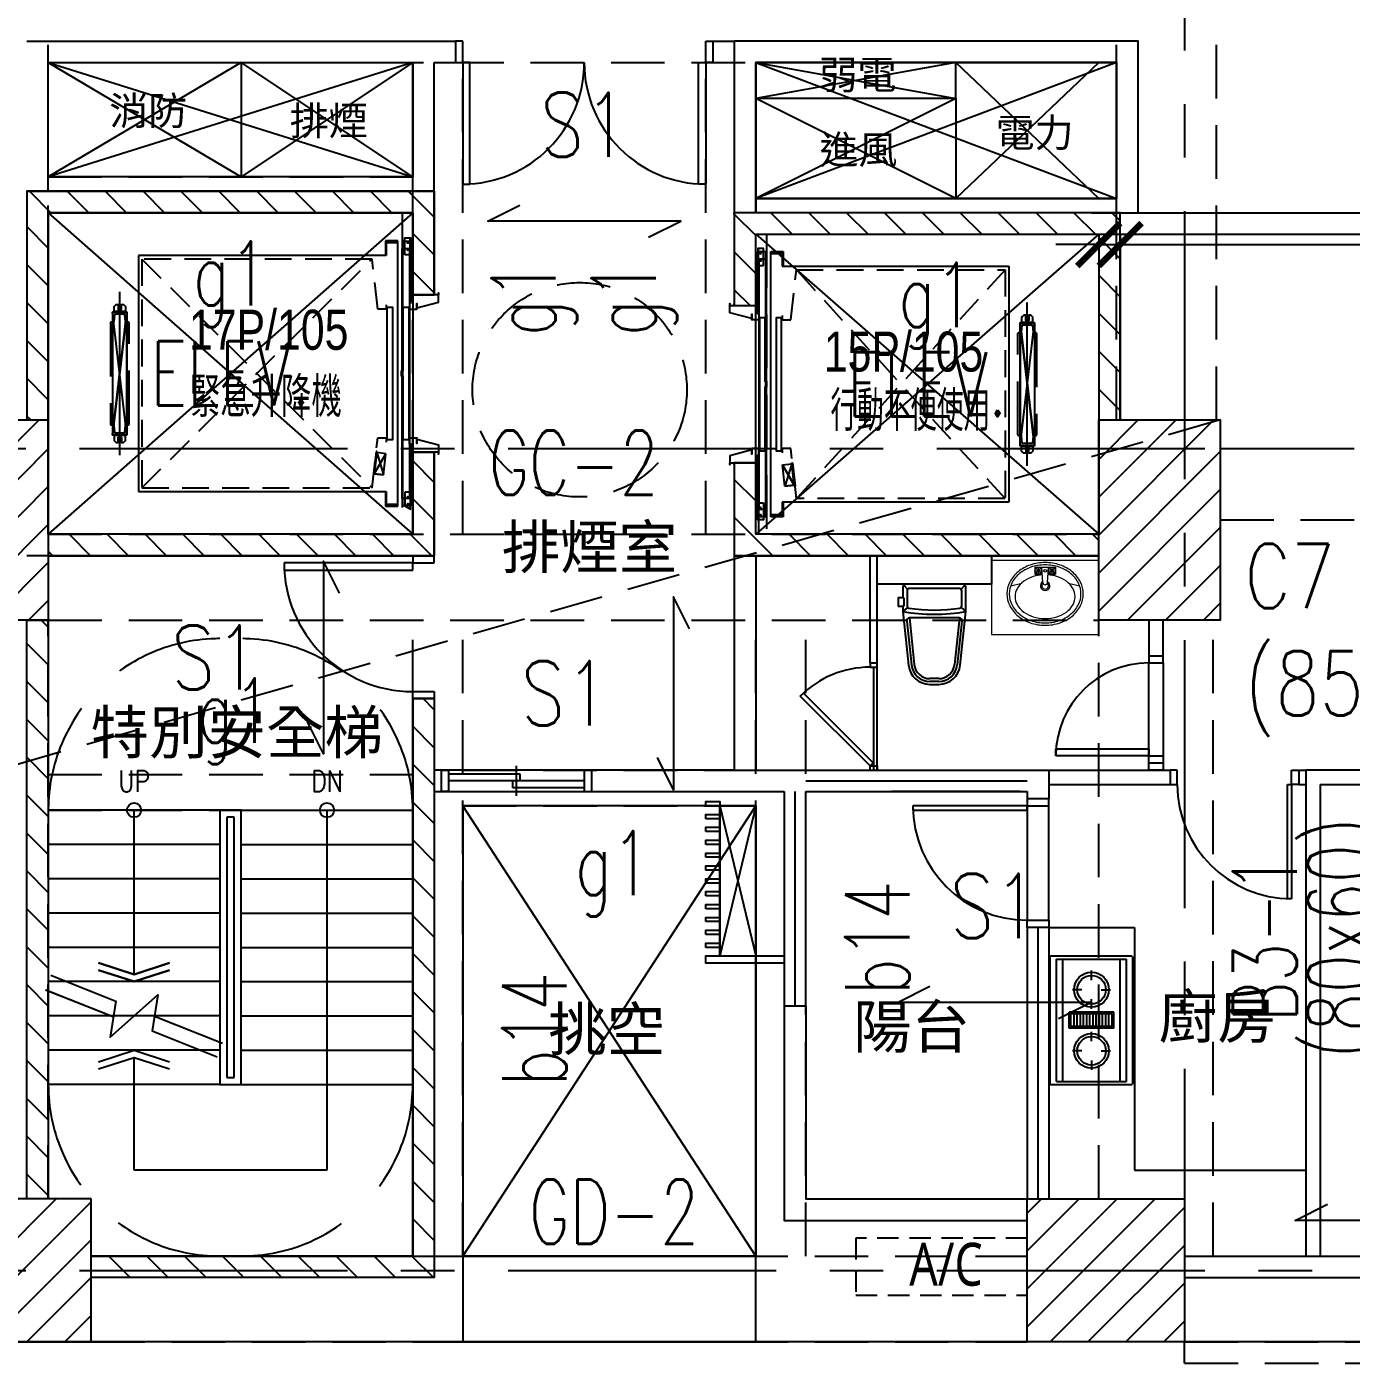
# Model space of a CAD drawing. Header units: millimetres. Extents: x -3377 to 119122, y -22007 to 15479.
# Drawn here: x 53156 to 54083, y 4804 to 5744 of the extents above; entities that cross this region are included whole.
import ezdxf
from ezdxf.enums import TextEntityAlignment as Align

# ---------------------------------------------------------------- set-up
doc = ezdxf.new("R2010")
doc.units = ezdxf.units.MM
doc.header["$LTSCALE"] = 150
doc.header["$MEASUREMENT"] = 0
for name, pattern in [('11', [0.15, 0.1, -0.05]), ('CENTER', [2, 1.25, -0.25, 0.25, -0.25]), ('CONTINOUS', [0]), ('DIVIDE2', [15.875, 6.35, -3.175, 0, -3.175, 0, -3.175]), ('DOT', [0.25, 0, -0.25]), ('HIDDEN', [0.375, 0.25, -0.125]), ('HIDDEN2', [0.1875, 0.125, -0.0625]), ('HIDDENX2', [0.75, 0.5, -0.25]), ('PHANTOM2', [31.75, 15.875, -3.175, 3.175, -3.175, 3.175, -3.175])]:
    doc.linetypes.add(name, pattern=pattern)
doc.layers.get('0').update_dxf_attribs({"plot": 0})
for name, color, linetype, plot in [('AREA', 3, 'Continuous', False), ('S-ARCH', 252, 'Continuous', False), ('機電', 11, 'Continuous', False)]:
    doc.layers.add(name, color=color, linetype=linetype, plot=plot)
for name, color, linetype in [('ASSLN', 8, 'Continuous'), ('BEAM', 251, 'DOT'), ('CENTER', 1, 'CENTER'), ('COL', 1, 'Continuous'), ('DIM1', 7, 'Continuous'), ('E-TXT', 7, 'Continuous'), ('FIN', 5, 'Continuous'), ('HIDDEN', 2, 'HIDDEN'), ('OPEN', 4, 'Continuous'), ('OTHER', 4, 'Continuous'), ('S-COL', 7, 'Continuous'), ('S-COLB', 4, 'HIDDEN'), ('S-CONCWALL', 30, 'Continuous'), ('S-DIM', 2, 'Continuous'), ('S-GRID', 1, 'CENTER'), ('S-HATCH-COL', 13, 'Continuous'), ('S-HATCH-CONCWALL', 161, 'Continuous'), ('S-OPEN', 13, 'Continuous'), ('S-RCBMB', 3, 'HIDDEN'), ('S-RCBMG', 2, 'HIDDEN'), ('S-SLAB', 5, 'Continuous'), ('S-SLABT', 2, 'Continuous'), ('S-STAIR', 1, 'Continuous'), ('S-TEXT', 2, 'Continuous'), ('S-TEXTB', 3, 'Continuous'), ('S-TEXTC', 3, 'Continuous'), ('S-TEXTG', 2, 'Continuous'), ('STAIR', 4, 'Continuous'), ('STAIR3', 7, 'Continuous'), ('TEXT', 2, 'Continuous'), ('TOIL', 6, 'Continuous'), ('TOILET', 141, 'Continuous'), ('WALL', 2, 'Continuous'), ('WALL2', 3, 'Continuous'), ('WALL3', 4, 'Continuous')]:
    doc.layers.add(name, color=color, linetype=linetype)
doc.styles.add('3E', font='simplex.shx', dxfattribs={"width": 0.8, "height": 45, "bigfont": 'dayus.shx'})
doc.styles.add('CHINA', font='romans.shx', dxfattribs={"width": 0.8, "bigfont": 'china.shx'})
doc.styles.add('CHINESET', font='c2.shx', dxfattribs={"bigfont": 'china.shx'})
doc.styles.add('CS4', font='romans.shx', dxfattribs={"width": 0.7, "height": 45, "bigfont": 'lsp.shx'})
doc.styles.add('HH', font='')
doc.styles.get('HH').set_extended_font_data('Microsoft JhengHei')
doc.dimstyles.new('DIM150', dxfattribs={"dimscale": 15, "dimtxt": 3, "dimasz": 2, "dimexe": 2, "dimexo": 2, "dimgap": 1, "dimtad": 1, "dimdec": 1, "dimdsep": 46, "dimtxsty": 'CS4', "dimblk1": 'ARCHTICK', "dimblk2": 'ARCHTICK', "dimsah": 1, "dimcen": 2, "dimdle": 2, "dimadec": 0, "dimazin": 0, "dimtfac": 1, "dimtdec": 1, "dimtmove": 0, "dimatfit": 3, "dimldrblk": 'TAA', "dimfxl": 0, "dimtolj": 1, "dimarcsym": 0})

# ---------------------------------------------------------------- blocks, each defined once
blk = doc.blocks.new('LINE(2)')
at = {"layer": 'S-GRID'}
for points in [[(-6585.87, -344.9), (-6585.87, -3083.41)], [(-8859.11, -2310.91), (-5430.87, -2310.91)], [(-8859.11, -2885.91), (-5430.87, -2885.91)]]:
    blk.add_lwpolyline(points, dxfattribs=at)
blk = doc.blocks.new('COL(2F-16F)')
for points in [[(-7465.87, -2290.91), (-7380.87, -2290.91), (-7380.87, -2430.91), (-7465.87, -2430.91)], [(-6645.87, -2290.91), (-6560.87, -2290.91), (-6560.87, -2430.91), (-6645.87, -2430.91)], [(-7350.87, -2835.91), (-7460.87, -2835.91), (-7460.87, -2935.91), (-7350.87, -2935.91)], [(-6695.87, -2835.91), (-6585.87, -2835.91), (-6585.87, -2935.91), (-6695.87, -2935.91)]]:
    blk.add_lwpolyline(points, close=True)
blk = doc.blocks.new('WALL(2F-14F)')
for points in [[(-7380.87, -2290.91), (-7380.87, -2145.91), (-7125.87, -2145.91), (-7125.87, -2203.41), (-7110.87, -2203.41), (-7110.87, -2130.91), (-7395.87, -2130.91), (-7395.87, -2290.91), (-7380.87, -2290.91)], [(-6630.87, -2290.91), (-6630.87, -2145.91), (-6900.87, -2145.91), (-6900.87, -2210.91), (-6885.87, -2210.91), (-6885.87, -2160.91), (-6645.87, -2160.91), (-6645.87, -2290.91), (-6630.87, -2290.91)], [(-7380.87, -2385.91), (-7110.87, -2385.91), (-7110.87, -2313.41), (-7125.87, -2313.41), (-7125.87, -2370.91), (-7380.87, -2370.91), (-7380.87, -2385.91)], [(-7350.87, -2875.91), (-7125.87, -2875.91), (-7125.87, -2485.91), (-7110.87, -2485.91), (-7110.87, -2890.91), (-7350.87, -2890.91), (-7350.87, -2875.91)]]:
    blk.add_lwpolyline(points)
at = {"elevation": 1.07}
blk.add_lwpolyline([(-6645.87, -2370.91), (-6885.87, -2370.91), (-6885.87, -2320.91), (-6900.87, -2320.91), (-6900.87, -2385.91), (-6645.87, -2385.91), (-6645.87, -2370.91)], dxfattribs=at)
blk.add_lwpolyline([(-7395.87, -2430.91), (-7380.87, -2430.91), (-7380.87, -2835.91), (-7395.87, -2835.91)], close=True)
blk = doc.blocks.new('STAIR(2F-16F)')
at = {"linetype": 'CONTINOUS'}
for p, q in [((-7260.87, -2563.91), (-7380.87, -2563.91)), ((-7260.87, -2563.91), (-7260.87, -2674.93)), ((-7245.87, -2563.91), (-7260.87, -2563.91)), ((-7245.87, -2563.91), (-7125.87, -2563.91)), ((-7245.87, -2755.91), (-7245.87, -2563.91)), ((-7255.87, -2568.91), (-7255.87, -2676.2)), ((-7250.87, -2568.91), (-7255.87, -2568.91)), ((-7250.87, -2750.91), (-7250.87, -2568.91)), ((-7260.87, -2587.91), (-7380.87, -2587.91)), ((-7245.87, -2587.91), (-7125.87, -2587.91)), ((-7260.87, -2611.91), (-7380.87, -2611.91)), ((-7245.87, -2611.91), (-7125.87, -2611.91)), ((-7260.87, -2635.91), (-7380.87, -2635.91)), ((-7245.87, -2635.91), (-7125.87, -2635.91)), ((-7260.87, -2659.91), (-7380.87, -2659.91)), ((-7245.87, -2659.91), (-7125.87, -2659.91)), ((-7260.87, -2674.93), (-7260.87, -2755.91)), ((-7255.87, -2676.2), (-7255.87, -2750.91)), ((-7260.87, -2683.91), (-7380.87, -2683.91)), ((-7260.87, -2683.91), (-7380.87, -2683.91)), ((-7245.87, -2683.91), (-7125.87, -2683.91)), ((-7245.87, -2683.91), (-7125.87, -2683.91)), ((-7260.87, -2707.91), (-7380.87, -2707.91)), ((-7245.87, -2707.91), (-7125.87, -2707.91)), ((-7260.87, -2731.91), (-7380.87, -2731.91)), ((-7260.87, -2731.91), (-7380.87, -2731.91)), ((-7245.87, -2731.91), (-7125.87, -2731.91)), ((-7245.87, -2731.91), (-7125.87, -2731.91)), ((-7255.87, -2750.91), (-7250.87, -2750.91)), ((-7260.87, -2755.91), (-7380.87, -2755.91)), ((-7260.87, -2755.91), (-7245.87, -2755.91)), ((-7245.87, -2755.91), (-7125.87, -2755.91))]:
    blk.add_line(p, q, dxfattribs=at)
for p, q in [((-7185.87, -2563.91), (-7185.87, -2815.91)), ((-7382.72, -2689.55), (-7335.14, -2708.58)), ((-7259.01, -2727.27), (-7306.59, -2708.23)), ((-7320.87, -2815.91), (-7320.87, -2736.91)), ((-7185.87, -2815.91), (-7320.87, -2815.91))]:
    blk.add_line(p, q)
for points in [[(-7380.87, -2563.91), (-7380.87, -2755.91)], [(-7320.87, -2678.91), (-7320.87, -2563.91)], [(-7125.87, -2755.91), (-7125.87, -2563.91)], [(-7345.66, -2670.85), (-7320.87, -2678.91), (-7296.08, -2670.85)], [(-7379.01, -2679.27), (-7333.52, -2697.46), (-7337.58, -2722.76), (-7304.15, -2693.05), (-7308.22, -2718.35), (-7262.72, -2736.55)], [(-7345.66, -2675.85), (-7320.87, -2683.91), (-7296.08, -2675.85)], [(-7345.66, -2739.96), (-7320.87, -2731.91), (-7296.07, -2739.96)], [(-7345.66, -2744.96), (-7320.87, -2736.91), (-7296.07, -2744.96)]]:
    blk.add_lwpolyline(points)
for centre in [(-7320.87, -2563.91), (-7185.87, -2563.91)]:
    blk.add_circle(centre, 5)
at = {"linetype": 'HIDDENX2'}
for centre, start, end in [((-7260.87, -2563.91), 90.00074, 179.99986), ((-7245.87, -2563.91), 0.00014, 89.99926), ((-7260.87, -2755.91), 180.00084, 270.00334), ((-7245.85, -2755.91), 269.99666, 359.99916)]:
    blk.add_arc(centre, 120, start, end, dxfattribs=at)
at = {"style": 'CHINA', "width": 0.8}
for s, p in [('UP', (-7331.87, -2551.16)), ('DN', (-7196.87, -2551.16))]:
    blk.add_text(s, height=15, dxfattribs=at).set_placement(p)
blk = doc.blocks.new('_ARCHTICK')
at = {"color": 0, "linetype": 'ByBlock', "const_width": 0.15}
blk.add_lwpolyline([(-0.5, -0.5), (0.5, 0.5)], dxfattribs=at)
blk = doc.blocks.new('*D210')
at = {"layer": 'DEFPOINTS', "color": 0, "transparency": 16777216}
for p in [(53906.13, 5591.93), (53921.13, 5591.93), (53921.13, 5591.93)]:
    blk.add_point(p, dxfattribs=at)
at = {"layer": 'S-DIM', "color": 0, "lineweight": -2, "transparency": 16777216}
for p, q in [((53906.13, 5621.93), (53906.13, 5621.93)), ((53906.13, 5591.93), (53876.13, 5591.93)), ((53906.13, 5591.93), (53921.13, 5591.93)), ((53921.13, 5591.93), (54425.58, 5591.93))]:
    blk.add_line(p, q, dxfattribs=at)
at = {"layer": 'S-DIM', "color": 0, "lineweight": -2, "transparency": 16777216, "xscale": 30, "yscale": 30, "zscale": 30}
blk.add_blockref('_ARCHTICK', (53906.13, 5591.93), dxfattribs=at)
at = {"layer": 'S-DIM', "color": 0, "lineweight": -2, "transparency": 16777216, "xscale": 30, "yscale": 30, "zscale": 30, "rotation": 180}
blk.add_blockref('_ARCHTICK', (53921.13, 5591.93), dxfattribs=at)
at = {"layer": 'S-DIM', "color": 0, "transparency": 16777216, "char_height": 45, "attachment_point": 5, "style": 'CS4'}
for s, insert in [('\\A1;RC牆(TYP.)', (54295.64, 5641.22)), ('\\A1;W(15)', (54295.64, 5542.65))]:
    blk.add_mtext(s, dxfattribs=dict(at, insert=insert))
blk = doc.blocks.new('TAA')
at = {"linetype": 'Continuous'}
blk.add_line((0, 0), (-1.663, 0), dxfattribs=at)
blk.add_solid([(-1.5, -0.25), (-1.5, 0.25), (0, 0)], dxfattribs=at)
blk = doc.blocks.new('DwFm')
at = {"layer": 'DEFPOINTS', "color": 252, "linetype": 'HIDDEN'}
blk.add_lwpolyline([(-6560.87, -2290.91), (-12110.4, -3880.07)], dxfattribs=at)
blk = doc.blocks.new('A$C536C7597')
at = {"color": 252}
for p, q in [((-685, 250), (-820, 170)), ((-820, 250), (-685, 170)), ((-685, 250), (-820, 170)), ((-820, 250), (-685, 170)), ((-565, 250), (-685, 170)), ((-565, 170), (-685, 250)), ((-565, 250), (-685, 170)), ((-565, 170), (-685, 250)), ((-685, 250), (-685, 170)), ((-185, 225), (-185, 250)), ((-185, 225), (-325, 155)), ((-185, 155), (-325, 225)), ((-565, 170), (-820, 170)), ((-565, 170), (-820, 170)), ((-72.5, 155), (-325, 155)), ((-85, 155), (-325, 155)), ((-85, 155), (-325, 155)), ((-242.5, -173), (-242.5, -245)), ((-240, -245), (-240, -173)), ((-325, -270), (-530, -270)), ((-530, -585), (-325, -270)), ((-325, -585), (-530, -270)), ((-530, -270), (-530, -585)), ((-325, -270), (-325, -585)), ((-760, -388), (-760, -273)), ((-325, -585), (-530, -585)), ((-110, -645), (-790, -645)), ((415, -645), (-25, -645))]:
    blk.add_line(p, q, dxfattribs=at)
at = {"color": 252, "ltscale": 10}
for p, q in [((-566.85, 115.5), (-566.85, 127.5)), ((-323.15, 108), (-323.15, 120)), ((-566.85, -50.5), (-566.85, -62.5)), ((-323.15, -58), (-323.15, -80))]:
    blk.add_line(p, q, dxfattribs=at)
at = {"color": 252, "linetype": 'HIDDEN2'}
for p, q in [((-754.5, 112.5), (-593.5, -47.5)), ((-754.5, -47.5), (-593.5, 112.5)), ((-150.5, 105), (-296.5, -55)), ((-150.5, -55), (-296.5, 105))]:
    blk.add_line(p, q, dxfattribs=at)
at = {"color": 252, "linetype": 'HIDDEN'}
blk.add_line((-25, -660), (-25, -645), dxfattribs=at)
at = {"color": 252}
for points in [[(-185, 250), (-325, 225)], [(-325, 250), (-185, 225), (-325, 225)], [(-85, 250), (-185, 155)], [(-85, 155), (-185, 250)], [(-185, 225), (-185, 155)], [(-325, 155), (-72.5, 155)], [(-325, 155), (-85, 155)], [(-325, -270), (-350, -270), (-350, -375), (-325, -375), (-325, -270), (-350, -375), (-350, -270), (-325, -375)], [(-735.21, -379.94), (-760, -388), (-784.79, -379.94)], [(-735.21, -384.94), (-760, -393), (-784.79, -384.94)], [(-784.79, -449.05), (-760, -441), (-735.21, -449.05)], [(-784.79, -454.05), (-760, -446), (-735.21, -454.05)]]:
    blk.add_lwpolyline(points, dxfattribs=at)
at = {"color": 252, "linetype": 'PHANTOM2'}
for points in [[(-575.5, 32.5), (-575.5, 124), (-583.5, 124), (-583.5, 115), (-757, 115), (-757, -50), (-583.5, -50), (-583.5, -59), (-575.5, -59), (-575.5, 32.5)], [(-314.5, 25), (-314.5, 116.5), (-306.5, 116.5), (-306.5, 107.5), (-148, 107.5), (-148, -57.5), (-306.5, -57.5), (-306.5, -66.5), (-314.5, -66.5), (-314.5, 25)]]:
    blk.add_lwpolyline(points, dxfattribs=at)
at = {"color": 252, "linetype": 'DIVIDE2'}
for points in [[(-584.1, -50), (-584.1, -60.4), (-575.5, -60.4), (-575.5, 125.4), (-584.1, 125.4), (-584.1, 115)], [(-566.03, -17.69), (-566.03, -60), (-572.03, -60), (-572.03, 125), (-566.03, 125), (-566.03, 82.7)], [(-323.97, -25.19), (-323.97, -67.5), (-317.97, -67.5), (-317.97, 117.5), (-323.97, 117.5), (-323.97, 75.2)], [(-305.9, -57.5), (-305.9, -67.9), (-314.5, -67.9), (-314.5, 117.9), (-305.9, 117.9), (-305.9, 107.5)]]:
    blk.add_lwpolyline(points, dxfattribs=at)
at = {"color": 252, "ltscale": 10}
for points in [[(-570.53, 115.5), (-570.53, 127.5), (-566.53, 127.5), (-566.53, 115.5)], [(-319.47, 108), (-319.47, 120), (-323.47, 120), (-323.47, 108)], [(-583, -14), (-583, 79), (-579.2, 79), (-579.2, -14)], [(-307, -21.5), (-307, 71.5), (-310.8, 71.5), (-310.8, -21.5)], [(-570.53, -50.5), (-570.53, -60), (-566.53, -62.5), (-566.53, -50.5)], [(-319.47, -58), (-319.47, -70), (-323.47, -70), (-323.47, -58)]]:
    blk.add_lwpolyline(points, close=True, dxfattribs=at)
at = {"color": 252, "linetype": 'PHANTOM2'}
for points in [[(-572.5, -55), (-572.5, 120), (-567.2, 120), (-567.2, -55)], [(-317.5, -62.5), (-317.5, 112.5), (-322.8, 112.5), (-322.8, -62.5)]]:
    blk.add_lwpolyline(points, close=True, dxfattribs=at)
at = {"color": 252, "linetype": 'HIDDEN2'}
for points in [[(-583.5, 80.5), (-583.5, 77.5), (-589.5, 77.5), (-593.5, 112.5), (-754.5, 112.5), (-754.5, -47.5), (-593.5, -47.5), (-589.5, -12.5), (-583.5, -12.5), (-583.5, -15.5)], [(-306.5, 73), (-306.5, 70), (-300.5, 70), (-296.5, 105), (-150.5, 105), (-150.5, -55), (-296.5, -55), (-300.5, -20), (-306.5, -20), (-306.5, -23)], [(-590.21, -22.87), (-590.12, -22.13), (-590.62, -22.07), (-592.48, -38.47), (-591.99, -38.52), (-591.9, -37.78)], [(-585.44, -38.51), (-591.9, -37.78), (-583.75, -23.61), (-591.9, -37.78), (-585.44, -38.51), (-583.75, -23.61), (-590.21, -22.87), (-591.9, -37.78), (-590.21, -22.87), (-585.44, -38.51)], [(-304.54, -46.39), (-298.08, -45.66), (-306.21, -31.48), (-298.08, -45.66), (-304.54, -46.39), (-306.21, -31.48), (-299.75, -30.76), (-298.08, -45.66), (-299.75, -30.76), (-304.54, -46.39)], [(-299.75, -30.76), (-299.83, -30.01), (-299.34, -29.96), (-297.5, -46.35), (-298, -46.41), (-298.08, -45.66)]]:
    blk.add_lwpolyline(points, dxfattribs=at)
at = {"color": 252, "ltscale": 10}
for points in [[(-565, 89), (-565, 87.5), (-566.2, 81.9), (-567.2, 81.9), (-567.2, 77.5), (-562.2, 77.5), (-562.2, 81.4), (-562.2, 78.5), (-547, 82.5), (-547, 89), (-547, 87.5), (-550, 87.5), (-550, 89), (-550, 87.5), (-565, 87.5)], [(-775, 75.5), (-765, 75.5), (-775, -10.5), (-765, 75.5), (-775, 75.5), (-775, -10.5), (-765, -10.5), (-765, 75.5), (-765, -10.5), (-775, 75.5)], [(-572.8, 32.5), (-572.8, 34.3), (-571.7, 34.3), (-571.7, 79), (-567.7, 79), (-567.7, -14), (-571.7, -14), (-571.7, 30.7), (-572.8, 30.7), (-572.8, 32.5)], [(-325, 81.5), (-325, 80), (-323.8, 74.4), (-322.8, 74.4), (-322.8, 70), (-327.8, 70), (-327.8, 73.9), (-327.8, 71), (-343, 75), (-343, 81.5), (-343, 80), (-340, 80), (-340, 81.5), (-340, 80), (-325, 80)], [(-317.2, 25), (-317.2, 26.8), (-318.3, 26.8), (-318.3, 71.5), (-322.3, 71.5), (-322.3, -21.5), (-318.3, -21.5), (-318.3, 23.2), (-317.2, 23.2), (-317.2, 25)], [(-130, 68), (-140, 68), (-130, -18), (-140, 68), (-130, 68), (-130, -18), (-140, -18), (-140, 68), (-140, -18), (-130, 68)], [(-565, -24), (-565, -22.5), (-566.2, -16.9), (-567.2, -16.9), (-567.2, -12.5), (-562.2, -12.5), (-562.2, -16.4), (-562.2, -13.5), (-547, -17.5), (-547, -24), (-547, -22.5), (-550, -22.5), (-550, -24), (-550, -22.5), (-565, -22.5)], [(-325, -31.5), (-325, -30), (-323.8, -24.4), (-322.8, -24.4), (-322.8, -20), (-327.8, -20), (-327.8, -23.9), (-327.8, -21), (-343, -25), (-343, -31.5), (-343, -30), (-340, -30), (-340, -31.5), (-340, -30), (-325, -30)]]:
    blk.add_lwpolyline(points, dxfattribs=at)
for points in [[(-766, 75.95), (-774, 75.95), (-774, 79.3), (-772.5, 80.8), (-771.1, 80.8), (-771.1, 77.2, 0.414214), (-770.9, 77), (-769.1, 77, 0.414214), (-768.9, 77.2), (-768.9, 80.8), (-767.5, 80.8), (-766, 79.3), (-766, 75.5), (-774, 75.5), (-774, 75.95)], [(-139, 68.45), (-131, 68.45), (-131, 71.8), (-132.5, 73.3), (-133.9, 73.3), (-133.9, 69.7, -0.414214), (-134.1, 69.5), (-135.9, 69.5, -0.414214), (-136.1, 69.7), (-136.1, 73.3), (-137.5, 73.3), (-139, 71.8), (-139, 68), (-131, 68), (-131, 68.45)], [(-766, -10.95), (-774, -10.95), (-774, -14.3), (-772.5, -15.8), (-771.1, -15.8), (-771.1, -12.2, -0.414214), (-770.9, -12), (-769.1, -12, -0.414214), (-768.9, -12.2), (-768.9, -15.8), (-767.5, -15.8), (-766, -14.3), (-766, -10.5), (-774, -10.5), (-774, -10.95)], [(-139, -18.45), (-131, -18.45), (-131, -21.8), (-132.5, -23.3), (-133.9, -23.3), (-133.9, -19.7, 0.414214), (-134.1, -19.5), (-135.9, -19.5, 0.414214), (-136.1, -19.7), (-136.1, -23.3), (-137.5, -23.3), (-139, -21.8), (-139, -18), (-131, -18), (-131, -18.45)]]:
    blk.add_lwpolyline(points, format="xyb", dxfattribs=at)
at = {"color": 252, "linetype": 'HIDDEN'}
blk.add_lwpolyline([(-25, -660), (-25, -660), (415, -660), (415, -645)], dxfattribs=at)
at = {"color": 252, "ltscale": 10}
for centre in [(-568.33, 124), (-568.33, 124), (-568.33, 119), (-568.33, 119), (-321.67, 116.5), (-321.67, 116.5), (-321.67, 111.5), (-321.67, 111.5), (-568.33, -54), (-568.33, -54), (-568.33, -59), (-568.33, -59), (-321.67, -61.5), (-321.67, -61.5), (-321.67, -66.5), (-321.67, -66.5)]:
    blk.add_circle(centre, 0.425, dxfattribs=at)
at = {"color": 252}
for centre in [(-760, -273), (-625, -273)]:
    blk.add_circle(centre, 5, dxfattribs=at)
at = {"color": 252, "linetype": 'HIDDENX2'}
for centre, start, end in [((-700, -273), 90.00074, 179.99986), ((-685, -273), 0.00014, 89.99926), ((-700, -465), 180.00084, 270.00334), ((-684.98, -465), 269.99666, 359.99916)]:
    blk.add_arc(centre, 120, start, end, dxfattribs=at)
at = {"layer": 'AREA', "color": 252}
blk.add_lwpolyline([(-325, -585), (-530, -585), (-530, -645), (-325, -645)], close=True, dxfattribs=at)
at = {"layer": 'ASSLN', "color": 252}
for points in [[(-360, -270), (-360, -267), (-350, -267), (-350, -270)], [(-360, -279), (-360, -276), (-350, -276), (-350, -279)], [(-360, -288), (-360, -285), (-350, -285), (-350, -288)], [(-360, -297), (-360, -294), (-350, -294), (-350, -297)], [(-360, -306), (-360, -303), (-350, -303), (-350, -306)], [(-360, -315), (-360, -312), (-350, -312), (-350, -315)], [(-360, -324), (-360, -321), (-350, -321), (-350, -324)], [(-360, -333), (-360, -330), (-350, -330), (-350, -333)], [(-360, -342), (-360, -339), (-350, -339), (-350, -342)], [(-360, -351), (-360, -348), (-350, -348), (-350, -351)], [(-360, -360), (-360, -357), (-350, -357), (-350, -360)], [(-360, -369), (-360, -366), (-350, -366), (-350, -369)]]:
    blk.add_lwpolyline(points, close=True, dxfattribs=at)
blk.add_lwpolyline([(-305, -380), (-360, -380), (-360, -375), (-305, -375)], dxfattribs=at)
at = {"layer": 'BEAM', "color": 252, "linetype": 'HIDDEN'}
for p, q in [((-572.5, 145), (-572.5, -80)), ((-317.5, 130), (-317.5, -80))]:
    blk.add_line(p, q, dxfattribs=at)
at = {"layer": 'CENTER', "color": 252}
for p, q in [((-770, -24.57), (-770, 89.58)), ((-135, -32.07), (-135, 82.08))]:
    blk.add_line(p, q, dxfattribs=at)
at = {"layer": 'COL', "color": 252}
for points in [[(-905, 0), (-820, 0), (-820, -140), (-905, -140)], [(-85, 0), (0, 0), (0, -140), (-85, -140)], [(-790, -545), (-900, -545), (-900, -645), (-790, -645)], [(-135, -545), (-25, -545), (-25, -645), (-135, -645)]]:
    blk.add_lwpolyline(points, close=True, dxfattribs=at)
at = {"layer": 'DIM1', "color": 252, "linetype": 'HIDDEN'}
blk.add_circle((-448.17, 21.1), 75, dxfattribs=at)
at = {"layer": 'FIN', "color": 252}
for p, q in [((-120, -355), (-60, -355)), ((-60, -355), (-60, -525)), ((-118.92, -464.66), (-118.92, -375.33)), ((-118.59, -375), (-61.48, -375)), ((-61.14, -464.66), (-61.14, -375.33)), ((-114.48, -377.22), (-65.59, -377.22)), ((-114.48, -462.77), (-114.48, -377.22)), ((-110.03, -462.77), (-110.03, -377.22)), ((-90.03, -391.94), (-90.03, -385.27)), ((-70.03, -462.77), (-70.03, -377.22)), ((-65.59, -462.77), (-65.59, -377.22)), ((-96.7, -398.61), (-103.37, -398.61)), ((-83.37, -398.61), (-76.7, -398.61)), ((-90.03, -411.94), (-90.03, -405.27)), ((-105.59, -425.55), (-105.59, -414.44)), ((-74.48, -414.44), (-105.59, -414.44)), ((-104.48, -424.44), (-104.48, -415.55)), ((-75.59, -415.55), (-104.48, -415.55)), ((-102.25, -424.44), (-102.25, -415.55)), ((-100.03, -424.44), (-100.03, -415.55)), ((-97.81, -424.44), (-97.81, -415.55)), ((-95.59, -424.44), (-95.59, -415.55)), ((-93.37, -424.44), (-93.37, -415.55)), ((-91.14, -424.44), (-91.14, -415.55)), ((-88.92, -424.44), (-88.92, -415.55)), ((-86.7, -424.44), (-86.7, -415.55)), ((-84.48, -424.44), (-84.48, -415.55)), ((-82.25, -424.44), (-82.25, -415.55)), ((-80.03, -424.44), (-80.03, -415.55)), ((-77.81, -424.44), (-77.81, -415.55)), ((-75.59, -424.44), (-75.59, -415.55)), ((-74.48, -425.55), (-74.48, -414.44)), ((-74.48, -425.55), (-105.59, -425.55)), ((-75.59, -424.44), (-104.48, -424.44)), ((-90.03, -434.72), (-90.03, -428.05)), ((-96.7, -441.39), (-103.37, -441.39)), ((-83.37, -441.39), (-76.7, -441.39)), ((-90.03, -448.05), (-90.03, -454.72)), ((-118.59, -465), (-61.48, -465)), ((-114.48, -462.77), (-65.59, -462.77)), ((-60, -525), (60, -525))]:
    blk.add_line(p, q, dxfattribs=at)
for centre, radius in [((-90.03, -398.61), 12.22), ((-90.03, -398.61), 10), ((-90.03, -441.39), 12.22), ((-90.03, -441.39), 10)]:
    blk.add_circle(centre, radius, dxfattribs=at)
for centre, start, end in [((-118.59, -375.33), 90, 180), ((-118.59, -464.66), 180, 270)]:
    blk.add_arc(centre, 0.333, start, end, dxfattribs=at)
at = {"layer": 'HIDDEN', "color": 252}
for points in [[(-776.5, 68), (-776.5, -3, 0.414214), (-776, -3.5), (-774.55, -3.5, -0.385314), (-774.05, -3.95), (-773.6, -8.55, 0.385314), (-773.1, -9), (-766.9, -9, 0.385314), (-766.4, -8.55), (-765.95, -3.95, -0.385314), (-765.45, -3.5), (-764, -3.5, 0.414214), (-763.5, -3), (-763.5, 68, 0.414214), (-764, 68.5), (-765.45, 68.5, -0.385314), (-765.95, 68.95), (-766.4, 73.55, 0.385314), (-766.9, 74), (-773.1, 74, 0.385314), (-773.6, 73.55), (-774.05, 68.95, -0.385314), (-774.55, 68.5), (-776, 68.5, 0.414214), (-776.5, 68, 1)], [(-128.5, 60.5), (-128.5, -10.5, -0.414214), (-129, -11), (-130.45, -11, 0.385314), (-130.95, -11.45), (-131.4, -16.05, -0.385314), (-131.9, -16.5), (-138.1, -16.5, -0.385314), (-138.6, -16.05), (-139.05, -11.45, 0.385314), (-139.55, -11), (-141, -11, -0.414214), (-141.5, -10.5), (-141.5, 60.5, -0.414214), (-141, 61), (-139.55, 61, 0.385314), (-139.05, 61.45), (-138.6, 66.05, -0.385314), (-138.1, 66.5), (-131.9, 66.5, -0.385314), (-131.4, 66.05), (-130.95, 61.45, 0.385314), (-130.45, 61), (-129, 61, -0.414214), (-128.5, 60.5, -1)]]:
    blk.add_lwpolyline(points, format="xyb", dxfattribs=at)
at = {"layer": 'OPEN', "color": 252, "linetype": 'Continuous'}
for p, q in [((-530, 265), (-535, 265)), ((-530, 250), (-530, 265)), ((-360, 250), (-360, 265)), ((-360, 265), (-355, 265)), ((-535, 250), (-530, 250)), ((-530, 250), (-530, 165)), ((-525, 250), (-530, 250)), ((-525, 165), (-525, 250)), ((-365, 165), (-365, 250)), ((-365, 250), (-360, 250)), ((-355, 250), (-360, 250)), ((-360, 250), (-360, 165)), ((-530, 165), (-525, 165)), ((-360, 165), (-365, 165)), ((-565, -100), (-655, -100)), ((-655, -100), (-655, -105)), ((-565, -95), (-565, -100)), ((-565, -100), (-550, -100)), ((-565, -105), (-565, -100)), ((-550, -100), (-550, -95)), ((-655, -105), (-565, -105)), ((-50, -165), (-50, -170)), ((-40, -170), (-40, -165)), ((-245, -170), (-245, -173)), ((-245, -173), (-240, -173)), ((-240, -173), (-240, -170)), ((-50, -170), (-40, -170)), ((-50, -235), (-50, -170)), ((-40, -170), (-40, -235)), ((-565, -195), (-565, -190)), ((-565, -190), (-550, -190)), ((-550, -190), (-550, -195)), ((-293.79, -193.21), (-291.67, -191.09)), ((-245, -242), (-293.79, -193.21)), ((-291.67, -191.09), (-242.88, -239.88)), ((-115, -235), (-115, -230)), ((-115, -230), (-50, -230)), ((-50, -235), (-115, -235)), ((-50, -230), (-50, -235)), ((-50, -240), (-50, -235)), ((-50, -235), (-40, -235)), ((-40, -235), (-40, -240)), ((-492.5, -263), (-492.5, -242)), ((-242.88, -239.88), (-245, -242)), ((-245, -245), (-245, -242)), ((-245, -242), (-240, -242)), ((-240, -242), (-240, -245)), ((-545, -245), (-540, -245)), ((-540, -245), (-540, -260)), ((-445, -245), (-540, -245)), ((-540, -247.5), (-490, -247.5)), ((-445, -252.5), (-540, -252.5)), ((-495, -257.5), (-495, -252.5)), ((-490, -247.5), (-490, -252.5)), ((-440, -245), (-445, -245)), ((-445, -245), (-445, -260)), ((-30, -245), (-35, -245)), ((-30, -255), (-30, -245)), ((50, -255), (50, -245)), ((50, -245), (55, -245)), ((-540, -260), (-545, -260)), ((-540, -260), (-445, -260)), ((-445, -257.5), (-495, -257.5)), ((-445, -260), (-440, -260)), ((-35, -255), (-30, -255)), ((47, -335), (47, -255)), ((47, -255), (50, -255)), ((55, -255), (50, -255)), ((50, -255), (50, -335)), ((-135, -270), (-215, -270)), ((-215, -270), (-215, -273)), ((-135, -265), (-135, -270)), ((-135, -270), (-120, -270)), ((-135, -270), (-135, -350)), ((-135, -273), (-135, -270)), ((-120, -270), (-120, -265)), ((-120, -350), (-120, -270)), ((-215, -273), (-135, -273)), ((50, -335), (47, -335)), ((-135, -355), (-135, -350)), ((-135, -350), (-120, -350)), ((-120, -350), (-120, -355))]:
    blk.add_line(p, q, dxfattribs=at)
at = {"layer": 'OPEN', "color": 252}
for p, q in [((-245, -170), (-245, -95)), ((-240, -170), (-240, -95)), ((-245, -170), (-240, -170))]:
    blk.add_line(p, q, dxfattribs=at)
at = {"layer": 'OPEN', "color": 252, "linetype": 'Continuous'}
for centre, radius, start, end in [((-530, 250), 85, 270, 0), ((-360, 250), 85, 180, 270), ((-565, -100), 90, 180, 270), ((-245, -242), 69, 90, 135), ((-50, -235), 65, 90, 180), ((50, -255), 80, 180, 270), ((-135, -270), 80, 180, 270)]:
    blk.add_arc(centre, radius, start, end, dxfattribs=at)
at = {"layer": 'OTHER', "color": 252}
for p, q in [((-821.86, -398.64), (-774.27, -417.67)), ((-698.14, -436.36), (-745.72, -417.32))]:
    blk.add_line(p, q, dxfattribs=at)
blk.add_lwpolyline([(-818.14, -388.36), (-772.65, -406.55), (-776.71, -431.85), (-743.29, -402.14), (-747.35, -427.44), (-701.86, -445.64)], dxfattribs=at)
at = {"layer": 'STAIR', "color": 252, "linetype": 'CONTINOUS'}
for p, q in [((-700, -273), (-820, -273)), ((-700, -273), (-700, -384.02)), ((-685, -273), (-700, -273)), ((-695, -278), (-695, -385.29)), ((-690, -278), (-695, -278)), ((-690, -460), (-690, -278)), ((-685, -273), (-565, -273)), ((-685, -465), (-685, -273)), ((-700, -297), (-820, -297)), ((-685, -297), (-565, -297)), ((-700, -321), (-820, -321)), ((-685, -321), (-565, -321)), ((-700, -345), (-820, -345)), ((-685, -345), (-565, -345)), ((-700, -369), (-820, -369)), ((-685, -369), (-565, -369)), ((-700, -384.02), (-700, -465)), ((-695, -385.29), (-695, -460)), ((-700, -393), (-820, -393)), ((-700, -393), (-820, -393)), ((-685, -393), (-565, -393)), ((-685, -393), (-565, -393)), ((-700, -417), (-820, -417)), ((-685, -417), (-565, -417)), ((-700, -441), (-820, -441)), ((-700, -441), (-820, -441)), ((-685, -441), (-565, -441)), ((-685, -441), (-565, -441)), ((-695, -460), (-690, -460)), ((-700, -465), (-820, -465)), ((-700, -465), (-685, -465)), ((-685, -465), (-565, -465))]:
    blk.add_line(p, q, dxfattribs=at)
at = {"layer": 'STAIR3', "color": 252}
for p, q in [((-625, -273), (-625, -525)), ((-760, -525), (-760, -446)), ((-625, -525), (-760, -525))]:
    blk.add_line(p, q, dxfattribs=at)
at = {"layer": 'TOIL', "color": 252}
for p, q in [((-218.71, -118.29), (-221.41, -115.58)), ((-219, -119), (-219, -130.62)), ((-182, -118), (-218, -118)), ((-181.29, -118.29), (-178.59, -115.58)), ((-181, -119), (-181, -130.62)), ((-221.36, -124.36), (-222, -124.36)), ((-221.36, -130.36), (-222, -130.36)), ((-218.76, -131.27), (-222, -134)), ((-221.36, -124.36), (-221.36, -130.36)), ((-221.36, -130.36), (-221.36, -130.36)), ((-221.36, -130.36), (-221.36, -130.36)), ((-221.36, -130.36), (-221.36, -130.36)), ((-221.36, -130.36), (-221.36, -130.36)), ((-181.24, -131.27), (-178, -134)), ((-219.28, -140.71), (-216.05, -171.36)), ((-217.5, -138.51), (-214.06, -171.15)), ((-182.71, -138.5), (-217.29, -138.5)), ((-182.5, -138.51), (-185.94, -171.15)), ((-180.72, -140.71), (-183.95, -171.36)), ((-196.88, -181), (-203.12, -181)), ((-196.88, -183), (-203.12, -183))]:
    blk.add_line(p, q, dxfattribs=at)
blk.add_lwpolyline([(-160, -95), (-160, -115), (-240, -115)], dxfattribs=at)
at = {"layer": 'TOIL', "color": 252, "elevation": 0}
blk.add_lwpolyline([(-222, -124.36), (-225.36, -124.36), (-225.36, -130.36), (-222, -130.36), (-222, -134), (-218.04, -171.57, 0.383798), (-203.12, -185), (-196.88, -185, 0.383798), (-181.96, -171.57), (-178, -134), (-178, -117, 0.414214), (-180, -115), (-220, -115, 0.414214), (-222, -117)], format="xyb", close=True, dxfattribs=at)
at = {"layer": 'TOIL', "color": 252}
for centre, radius, start, end in [((-218, -119), 1, 90, 180), ((-182, -119), 1, 0, 90), ((-218, -130.62), 1, 180, 261.22571), ((-200, -14), 119, 261.22571, 278.77429), ((-182, -130.62), 1, 278.77429, 0), ((-200, -14), 122, 259.61114, 280.38886), ((-217.29, -140.5), 2, 90, 186.01317), ((-182.71, -140.5), 2, 353.98683, 90), ((-203.12, -170), 13, 186.01317, 270), ((-203.12, -170), 11, 186.01317, 270), ((-196.88, -170), 11, 270, 353.98683), ((-196.88, -170), 13, 270, 353.98683)]:
    blk.add_arc(centre, radius, start, end, dxfattribs=at)
at = {"layer": 'TOILET', "color": 252, "lineweight": 13}
for p, q in [((-85, -95), (-160, -95)), ((-160, -95), (-160, -150)), ((-160, -98), (-85, -98)), ((-129.66, -103.11), (-115.34, -103.11)), ((-129.66, -103.11), (-129.66, -107.88)), ((-127.27, -103.11), (-127.27, -107.88)), ((-124.06, -113.75), (-124.89, -103.11)), ((-120.94, -113.75), (-120.11, -103.11)), ((-117.73, -103.11), (-117.73, -107.88)), ((-115.34, -103.11), (-115.34, -107.88)), ((-85, -95), (-85, -150)), ((-129.66, -105.5), (-124.89, -105.5)), ((-129.66, -107.88), (-124.51, -107.88)), ((-128.96, -107.18), (-125.59, -103.81)), ((-125.59, -107.18), (-128.96, -103.81)), ((-120.49, -107.88), (-115.34, -107.88)), ((-120.11, -105.5), (-115.34, -105.5)), ((-119.41, -107.18), (-116.04, -103.81)), ((-116.04, -107.18), (-119.41, -103.81)), ((-146.58, -116), (-138.88, -114.09)), ((-106.13, -114.09), (-98.42, -116)), ((-160, -150), (-85, -150))]:
    blk.add_line(p, q, dxfattribs=at)
for centre, radius in [((-127.27, -105.5), 2.39), ((-117.73, -105.5), 2.39), ((-122.5, -105.5), 0.955)]:
    blk.add_circle(centre, radius, dxfattribs=at)
for centre, radius, start, end in [((-124.25, -127.08), 27.02, 108.79062, 129.40055), ((-124.25, -127.08), 25.4, 108.79061, 129.40055), ((-122.5, -132.22), 32.45, 89.99991, 108.79059), ((-122.5, -132.22), 30.83, 89.99991, 108.79059), ((-122.5, -132.22), 32.45, 71.20921, 89.99988), ((-122.5, -132.22), 30.83, 71.20921, 89.99988), ((-120.75, -127.08), 25.4, 50.59925, 71.20918), ((-120.75, -127.08), 27.02, 50.59924, 71.20918), ((-126.93, -123.81), 22.79, 129.40052, 153.23996), ((-126.93, -123.81), 21.17, 129.40052, 153.23996), ((-127.56, -126.3), 16.65, 126.02723, 150.33655), ((-124.5, -130.5), 21.85, 106.76459, 126.02732), ((-122.5, -137.14), 28.78, 93.92705, 106.7646), ((-122.5, -137.14), 28.78, 73.2352, 86.07274), ((-120.5, -130.5), 21.85, 53.97248, 73.23521), ((-117.44, -126.3), 16.65, 29.66325, 53.97257), ((-118.07, -123.81), 21.17, 26.75984, 50.59928), ((-118.07, -123.81), 22.79, 26.75983, 50.59928), ((-131.07, -121.72), 18.16, 153.23991, 179.9999), ((-131.07, -121.72), 18.16, 179.9999, 206.75988), ((-131.07, -121.72), 16.53, 153.23991, 179.9999), ((-131.07, -121.72), 16.53, 179.9999, 206.75988), ((-132.24, -123.63), 11.26, 150.33645, 179.99993), ((-122.5, -116), 3.34, 118.77822, 61.22157), ((-122.5, -116), 2.39, 129.07275, 50.92705), ((-122.5, -113.75), 1.56, 179.9999, 359.9999), ((-112.76, -123.63), 11.26, 359.99985, 29.66333), ((-113.93, -121.72), 16.53, 359.9999, 26.75988), ((-113.93, -121.72), 16.53, 333.23992, 359.9999), ((-113.93, -121.72), 18.16, 359.9999, 26.75988), ((-113.93, -121.72), 18.16, 333.23991, 359.9999), ((-126.93, -119.64), 22.79, 206.75983, 230.59928), ((-126.93, -119.64), 21.17, 206.75983, 230.59928), ((-132.24, -123.63), 11.26, 179.99986, 209.66335), ((-127.56, -120.97), 16.65, 209.66325, 233.97257), ((-117.44, -120.97), 16.65, 306.02722, 330.33654), ((-118.07, -119.64), 21.17, 309.40051, 333.23996), ((-118.07, -119.64), 22.79, 309.40052, 333.23996), ((-112.76, -123.63), 11.26, 330.33646, 359.99994), ((-124.25, -116.37), 27.02, 230.59925, 251.20918), ((-124.25, -116.37), 25.4, 230.59925, 251.20918), ((-124.5, -116.76), 21.85, 233.97248, 253.23521), ((-122.5, -111.23), 30.83, 251.2092, 269.99988), ((-122.5, -110.13), 28.78, 253.23513, 269.99993), ((-122.5, -110.13), 28.78, 269.99986, 286.76466), ((-122.5, -111.23), 30.83, 269.99992, 288.79059), ((-120.5, -116.76), 21.85, 286.76459, 306.02732), ((-120.75, -116.37), 25.4, 288.79062, 309.40055), ((-120.75, -116.37), 27.02, 288.79061, 309.40055), ((-122.5, -111.23), 32.45, 251.2092, 269.99988), ((-122.5, -111.23), 32.45, 269.99992, 288.79059)]:
    blk.add_arc(centre, radius, start, end, dxfattribs=at)
at = {"layer": 'WALL', "color": 252}
for p, q in [((-835, 265), (-535, 265)), ((-535, 265), (-535, 250)), ((-355, 265), (-355, 250)), ((-355, 265), (-340, 265)), ((-820, 160), (-820, 250)), ((-820, 250), (-565, 250)), ((-565, 160), (-565, 250)), ((-550, 152.5), (-550, 250)), ((-550, 250), (-535, 250)), ((-355, 250), (-340, 250)), ((-835, 160), (-550, 160)), ((-550, 160), (-550, 87.5)), ((-565, 145), (-820, 145)), ((-820, 145), (-820, -80)), ((-565, 87.5), (-565, 145)), ((-90, 145), (-340, 145)), ((-340, 144), (-340, 145)), ((-340, 144), (-340, 80)), ((-325, 130), (-89.59, 130)), ((-325, 129), (-325, 130)), ((-325, 129), (-325, 130)), ((-325, 129), (-325, 130)), ((-325, 80), (-325, 129)), ((-85, 130), (-85, -80)), ((-70, 130), (-70, 0)), ((-550, 87.5), (-565, 87.5)), ((-340, 80), (-325, 80)), ((-565, -22.5), (-550, -22.5)), ((-565, -80), (-565, -22.5)), ((-550, -22.5), (-550, -95)), ((-325, -30), (-340, -30)), ((-340, -30), (-340, -95)), ((-325, -80), (-325, -30)), ((-820, -77.5), (-820, -545)), ((-565, -80), (-820, -80)), ((-324, -80), (-325, -80)), ((-85, -80), (-324, -80)), ((-550, -95), (-835, -95)), ((-565, -95), (-565, -95)), ((-550, -95), (-565, -95)), ((-550, -95), (-550, -95)), ((-339, -95), (-340, -95)), ((-85, -95), (-339, -95)), ((-325, -95), (-85, -95)), ((-85, -95), (-325, -95)), ((-325, -96), (-325, -95)), ((-325, -96), (-325, -245)), ((-550, -195), (-565, -195)), ((-565, -195), (-565, -585)), ((-550, -195), (-550, -600)), ((-545, -245), (-545, -260)), ((-440, -245), (-440, -260)), ((-324, -245), (-325, -245)), ((-324, -245), (-120, -245)), ((-290, -252.5), (-135, -252.5)), ((-120, -245), (-120, -265)), ((-550, -260), (-305, -260)), ((-305, -260), (-305, -410)), ((-297.5, -410), (-297.5, -260)), ((-290, -410), (-290, -260)), ((-290, -260), (-135, -260)), ((-140, -260), (-230, -260)), ((-135, -260), (-135, -265)), ((-120, -265), (-135, -265)), ((-120, -355), (-135, -355)), ((-135, -355), (-135, -545)), ((-127.5, -355), (-127.5, -545)), ((-120, -355), (-120, -545)), ((-305, -410), (-290, -410)), ((-565, -585), (-790, -585)), ((-25, -585), (429, -585)), ((-550.36, -600), (-790.36, -600)), ((-25, -600), (415, -600))]:
    blk.add_line(p, q, dxfattribs=at)
for points in [[(-57.5, 145), (-57.5, 265), (-340, 265), (-340, 145)], [(-72.5, 145), (-72.5, 250), (-325, 250), (-325, 145)], [(-90, 145), (167.5, 145)], [(-90, 130), (182.5, 130)], [(-340, -95), (-340, -245), (-550, -245)]]:
    blk.add_lwpolyline(points, dxfattribs=at)
at = {"layer": 'WALL2', "color": 252}
for p, q in [((-120, -245), (-35, -245)), ((-35, -245), (-35, -255)), ((55, -245), (55, -255)), ((55, -245), (60, -245)), ((60, -245), (60, -585)), ((-120, -255), (-35, -255)), ((55, -255), (60, -255)), ((70, -255), (70, -585))]:
    blk.add_line(p, q, dxfattribs=at)
for points in [[(-50, -165), (-40, -165), (-40, -140), (-50, -140)], [(-50, -240), (-40, -240), (-40, -245), (-50, -245)]]:
    blk.add_lwpolyline(points, close=True, dxfattribs=at)
blk.add_lwpolyline([(70, -255), (325, -255), (325, -245), (60, -245)], dxfattribs=at)
at = {"layer": 'WALL3', "color": 252}
for points in [[(-305, -410), (-305, -560), (-135, -560)], [(-290, -410), (-290, -545), (-135, -545)]]:
    blk.add_lwpolyline(points, dxfattribs=at)
at = {"layer": '機電', "color": 252, "linetype": '11'}
blk.add_lwpolyline([(-135, -612.46), (-135, -572.46), (-255, -572.46), (-255, -612.46)], close=True, dxfattribs=at)
at = {"layer": 'E-TXT', "color": 252, "style": 'CHINESET'}
for s, width, p in [('17P/105', 0.8, (-609.99, 49.1)), ('15P/105', 0.8, (-165.77, 33.85)), ('行動不便使用', 0.7, (-160.94, -7.74))]:
    blk.add_text(s, height=28, dxfattribs=dict(at, width=width)).set_placement(p, align=Align.RIGHT)
at = {"layer": 'E-TXT', "color": 252, "style": 'CHINESET', "width": 0.8}
blk.add_text('緊急升降機', height=28, dxfattribs=at).set_placement((-667.79, 17.5), align=Align.MIDDLE)
at = {"layer": 'TEXT', "color": 252, "style": 'HH'}
for s, p in [('弱電', (-281.04, 231.39)), ('消防', (-777.37, 206.35)), ('消防', (-777.37, 206.35)), ('排煙', (-651.04, 199.29)), ('排煙', (-651.04, 199.29)), ('電力', (-157.14, 190.94)), ('進風', (-280.37, 179.18))]:
    blk.add_text(s, height=20, dxfattribs=at).set_placement(p)
for s, p in [('排煙室', (-441.32, -103.91)), ('特別安全梯', (-688.07, -233.57)), ('廚房', (-2.08, -432.42)), ('挑空', (-429.21, -441.19)), ('陽台', (-215.93, -439.44))]:
    blk.add_text(s, height=30, dxfattribs=at).set_placement(p, align=Align.CENTER)
at = {"layer": '機電', "color": 252, "style": 'HH', "width": 0.8}
blk.add_text('A/C', height=30, dxfattribs=at).set_placement((-217.55, -605.72))
blk = doc.blocks.new('2022-0217')
blk.add_blockref('A$C536C7597', (41880.73, -2290.91))

msp = doc.modelspace()

# ---------------------------------------------------------------- hatches: boundary and pattern name
at = {"layer": 'S-HATCH-COL'}
h = msp.add_hatch(dxfattribs=at)
h.set_pattern_fill('ANSI31', color=256, scale=150, style=0)
h.set_pattern_definition([(45, (12110.4, 0), (-13.258252, 13.258252), [])])
h.paths.add_polyline_path([(54961.13, 6239.23), (55071.13, 6239.23), (55071.13, 6139.23), (54961.13, 6139.23)])
h.paths.add_polyline_path([(54961.13, 5499.23), (55071.13, 5499.23), (55071.13, 5399.23), (54961.13, 5399.23)])
h.paths.add_polyline_path([(54961.13, 4924.23), (55071.13, 4924.23), (55071.13, 4824.23), (54961.13, 4824.23)])
h.paths.add_polyline_path([(53856.13, 4924.23), (53966.13, 4924.23), (53966.13, 4824.23), (53856.13, 4824.23)])
h.paths.add_polyline_path([(53201.13, 4924.23), (53091.13, 4924.23), (53091.13, 4824.23), (53201.13, 4824.23)])
h.paths.add_polyline_path([(52186.13, 6814.23), (52296.13, 6814.23), (52296.13, 6714.23), (52186.13, 6714.23)])
h.paths.add_polyline_path([(52186.13, 6249.23), (52296.13, 6249.23), (52296.13, 6149.23), (52186.13, 6149.23)])
h.paths.add_polyline_path([(52186.13, 5514.23), (52296.13, 5514.23), (52296.13, 5414.23), (52186.13, 5414.23)])
h.paths.add_polyline_path([(52186.13, 4924.23), (52296.13, 4924.23), (52296.13, 4824.23), (52186.13, 4824.23)])
h.paths.add_polyline_path([(53171.13, 6814.23), (53086.13, 6814.23), (53086.13, 6714.23), (53171.13, 6714.23)])
h.paths.add_polyline_path([(53906.13, 5469.23), (53991.13, 5469.23), (53991.13, 5329.23), (53906.13, 5329.23)])
h.paths.add_polyline_path([(53906.13, 6294.23), (53991.13, 6294.23), (53991.13, 6154.23), (53906.13, 6154.23)])
h.paths.add_polyline_path([(53171.13, 6294.23), (53086.13, 6294.23), (53086.13, 6154.23), (53171.13, 6154.23)])
h.paths.add_polyline_path([(53086.13, 5469.23), (53171.13, 5469.23), (53171.13, 5329.23), (53086.13, 5329.23)])
h.paths.add_polyline_path([(53906.13, 6814.23), (53991.13, 6814.23), (53991.13, 6714.23), (53906.13, 6714.23)])
h.paths.add_polyline_path([(54961.13, 6814.23), (55071.13, 6814.23), (55071.13, 6714.23), (54961.13, 6714.23)])
at = {"layer": 'S-HATCH-CONCWALL'}
h = msp.add_hatch(dxfattribs=at)
h.set_pattern_fill('ANSI31', color=256, scale=150, angle=90, style=0)
h.paths.add_polyline_path([(53156.13, 5329.23), (53171.13, 5329.23), (53171.13, 4924.23), (53156.13, 4924.23)])
h.paths.add_polyline_path([(53201.13, 4884.23), (53426.13, 4884.23), (53426.13, 5274.23), (53441.13, 5274.23), (53441.13, 4869.23), (53201.13, 4869.23)])
h.paths.add_polyline_path([(53171.13, 5374.23), (53441.13, 5374.23), (53441.13, 5446.73), (53426.13, 5446.73), (53426.13, 5389.23), (53171.13, 5389.23)])
h.paths.add_polyline_path([(53171.13, 5469.23), (53171.13, 5614.23), (53426.13, 5614.23), (53426.13, 5556.73), (53441.13, 5556.73), (53441.13, 5629.23), (53156.13, 5629.23), (53156.13, 5469.23)])
h.paths.add_polyline_path([(53921.13, 5469.23), (53921.13, 5614.23), (53651.13, 5614.23), (53651.13, 5549.23), (53666.13, 5549.23), (53666.13, 5599.23), (53906.13, 5599.23), (53906.13, 5469.23)])
edge = h.paths.add_edge_path()
edge.add_line((53906.13, 5389.23), (53666.13, 5389.23))
edge.add_line((53666.13, 5389.23), (53666.13, 5439.23))
edge.add_line((53666.13, 5439.23), (53651.13, 5439.23))
edge.add_line((53651.13, 5439.23), (53651.13, 5374.23))
edge.add_line((53651.13, 5374.23), (53906.13, 5374.23))
edge.add_line((53906.13, 5374.23), (53906.13, 5389.23))
h.paths.add_polyline_path([(53286.13, 6249.23), (53906.13, 6249.23), (53906.13, 6234.23), (53286.13, 6234.23)])
edge = h.paths.add_edge_path(flags=16)
edge.add_line((53918.63, 6154.23), (53918.63, 5959.23))
edge = h.paths.add_edge_path()
edge.add_line((53918.63, 5959.23), (53301.13, 5959.23))
edge.add_line((53301.13, 5959.23), (53301.13, 6134.23))
edge.add_line((53301.13, 6134.23), (53286.13, 6134.23))
edge.add_line((53286.13, 6134.23), (53286.13, 5944.23))
edge.add_line((53286.13, 5944.23), (53933.63, 5944.23))
edge.add_line((53933.63, 5944.23), (53933.63, 6154.23))
edge.add_line((53933.63, 6154.23), (53918.63, 6154.23))

# ---------------------------------------------------------------- linework, layer by layer
at = {"layer": 'S-OPEN'}
for p, q in [((53171.13, 5719.23), (53426.13, 5639.23)), ((53426.13, 5719.23), (53171.13, 5639.23)), ((53666.13, 5719.23), (53918.63, 5624.23)), ((53918.63, 5719.23), (53666.13, 5624.23)), ((53171.13, 5614.23), (53426.13, 5389.23)), ((53426.13, 5614.23), (53171.13, 5389.23)), ((53666.13, 5599.23), (53906.13, 5389.23)), ((53906.13, 5599.23), (53666.13, 5389.23)), ((53461.13, 4884.23), (53666.13, 5199.23)), ((53666.13, 4884.23), (53461.13, 5199.23))]:
    msp.add_line(p, q, dxfattribs=at)
at = {"layer": 'S-RCBMB'}
for p, q in [((53171.13, 5719.23, 0), (53918.63, 5719.23, 0)), ((53426.13, 5389.23), (53426.13, 5719.23)), ((53461.13, 5389.23), (53461.13, 5719.23)), ((53631.13, 5389.23), (53631.13, 5719.23)), ((53666.13, 5389.23), (53666.13, 5719.23)), ((53171.13, 5639.23), (53426.13, 5639.23)), ((53666.13, 5624.23), (53918.63, 5624.23)), ((53171.13, 5614.23), (53426.13, 5614.23)), ((53666.13, 5599.23), (53918.63, 5599.23)), ((53426.13, 4884.23), (53426.13, 5329.23)), ((53461.13, 4884.23), (53461.13, 5329.23)), ((53666.13, 4884.23), (53666.13, 5329.23)), ((53701.13, 4884.23), (53701.13, 5329.23)), ((53171.13, 5221.23), (53426.13, 5221.23)), ((53461.13, 5224.23), (53666.13, 5224.23)), ((53171.13, 5196.23), (53426.13, 5196.23)), ((53461.13, 5199.23), (53666.13, 5199.23))]:
    msp.add_line(p, q, dxfattribs=at)
at = {"layer": 'S-RCBMG'}
for p, q in [((53171.13, 5469.23), (53171.13, 6154.23)), ((53918.63, 5469.23), (53918.63, 6154.23)), ((53988.63, 5469.23), (53988.63, 6154.23)), ((53991.13, 5449.23), (54961.13, 5449.23)), ((53991.13, 5399.23), (54961.13, 5399.23)), ((53171.13, 5389.23), (53906.13, 5389.23)), ((53171.13, 5329.23), (53906.13, 5329.23)), ((53171.13, 4924.23), (53171.13, 5329.23)), ((53906.13, 4924.23), (53906.13, 5329.23)), ((53986.13, 4884.23), (53986.13, 5329.23)), ((53201.13, 4884.23), (53856.13, 4884.23)), ((53966.13, 4884.23), (54961.13, 4884.23)), ((53201.13, 4824.23), (53856.13, 4824.23)), ((53966.13, 4824.23), (54961.13, 4824.23))]:
    msp.add_line(p, q, dxfattribs=at)
at = {"layer": 'S-SLAB'}
msp.add_lwpolyline([(53101.13, 6814.23), (53171.13, 6814.23), (53171.13, 6789.23), (53906.13, 6789.23), (53906.13, 6814.23), (55071.13, 6814.23), (55071.13, 6714.23), (55056.13, 6714.23), (55056.13, 6239.23), (55071.13, 6239.23), (55071.13, 6139.23), (55056.13, 6139.23), (55056.13, 5499.23), (55071.13, 5499.23), (55071.13, 5399.23), (55056.13, 5399.23), (55056.13, 4924.23), (55071.13, 4924.23), (55071.13, 4824.23), (54521.13, 4824.23), (54521.13, 4673.73), (54211.13, 4673.73), (54211.13, 4824.23), (53106.13, 4824.23)], dxfattribs=at)
for points in [[(53171.13, 5719.23), (53426.13, 5719.23), (53426.13, 5639.23), (53171.13, 5639.23)], [(53666.13, 5719.23), (53918.63, 5719.23), (53918.63, 5624.23), (53666.13, 5624.23)], [(53171.13, 5614.23), (53426.13, 5614.23), (53426.13, 5389.23), (53171.13, 5389.23)], [(53666.13, 5599.23), (53906.13, 5599.23), (53906.13, 5389.23), (53666.13, 5389.23)], [(53461.13, 4884.23), (53666.13, 4884.23), (53666.13, 5199.23), (53461.13, 5199.23)]]:
    msp.add_lwpolyline(points, close=True, dxfattribs=at)
at = {"layer": 'S-SLABT', "color": 1}
for points in [[(53591.13, 5597.07), (53613.63, 5608.32), (53478.63, 5608.32), (53501.13, 5619.57)], [(53375, 5348.02), (53363.75, 5370.52), (53363.75, 5235.52), (53352.5, 5258.02)], [(53619.88, 5322.98), (53608.63, 5345.48), (53608.63, 5210.48), (53597.38, 5232.98)], [(53877.92, 5050.48), (53900.42, 5061.73), (53765.42, 5061.73), (53787.92, 5072.98)], [(54156.13, 4897.98), (54178.63, 4909.23), (54043.63, 4909.23), (54066.13, 4920.48)]]:
    msp.add_lwpolyline(points, dxfattribs=at)

# ---------------------------------------------------------------- block references
msp.add_blockref('DwFm', (60552, 7760.14))
at = {"layer": 'S-ARCH'}
msp.add_blockref('2022-0217', (12110.4, 7760.14), dxfattribs=at)
at = {"layer": 'S-COL'}
msp.add_blockref('COL(2F-16F)', (60552, 7760.14), dxfattribs=at)
at = {"layer": 'S-COLB'}
msp.add_blockref('COL(2F-16F)', (60552, 7760.14), dxfattribs=at)
at = {"layer": 'S-CONCWALL'}
msp.add_blockref('WALL(2F-14F)', (60552, 7760.14), dxfattribs=at)
at = {"layer": 'S-GRID'}
msp.add_blockref('LINE(2)', (60552, 7760.14), dxfattribs=at)
at = {"layer": 'S-STAIR'}
msp.add_blockref('STAIR(2F-16F)', (60552, 7760.14), dxfattribs=at)

# ---------------------------------------------------------------- texts
at = {"layer": 'S-SLABT', "color": 2, "style": '3E', "width": 0.8}
for p in [(53546.13, 5653.32), (53832.92, 5106.73)]:
    msp.add_text('S1', height=45, dxfattribs=at).set_placement(p, align=Align.CENTER)
for p in [(53318.75, 5280.52), (53563.63, 5255.48)]:
    msp.add_text('S1', height=45, dxfattribs=at).set_placement(p, align=Align.RIGHT)
at = {"layer": 'S-TEXT', "style": 'CS4', "width": 0.7}
for p in [(53298.63, 5501.73), (53786.13, 5494.23)]:
    msp.add_text('ELEV.', height=45, dxfattribs=at).set_placement(p, align=Align.MIDDLE_CENTER)
at = {"layer": 'S-TEXTB', "linetype": 'Continuous', "style": 'CS4', "width": 0.7}
for p in [(53298.63, 5564.23, 0), (53792.38, 5549.23, 0), (53301.24, 5258.42, 0), (53566.13, 5151.73, 0)]:
    msp.add_text('g1', height=45, dxfattribs=at).set_placement(p, align=Align.MIDDLE)
for s, p in [('g1', (53511.13, 5554.23)), ('g1', (53581.13, 5554.23)), ('b14', (53751.13, 5106.73)), ('b14', (53511.13, 5042.98))]:
    msp.add_text(s, height=45, rotation=90, dxfattribs=at).set_placement(p, align=Align.MIDDLE)
at = {"layer": 'S-TEXTC', "style": 'CS4', "width": 0.8}
for s, p in [('C7', (54008.19, 5337.49)), ('(85x140)', (54008.19, 5262.49))]:
    msp.add_text(s, height=45, dxfattribs=at).set_placement(p)
at = {"layer": 'S-TEXTG', "style": 'CS4', "width": 0.7}
for s, p in [('GC-2', (53538.63, 5439.23, 0)), ('GD-2', (53566.98, 4915.21, 0))]:
    msp.add_text(s, height=45, dxfattribs=at).set_placement(p, align=Align.MIDDLE)
at = {"layer": 'S-TEXTG', "insert": (54056.13, 5106.73), "char_height": 45, "attachment_point": 5, "rotation": 90, "line_spacing_factor": 0.7, "style": 'CS4'}
msp.add_mtext('{\\W0.7;B3-1\\P(80x60)}', dxfattribs=at)

# ---------------------------------------------------------------- dimensions: what is measured, and where the dimension line sits
at = {"layer": 'S-DIM'}
dim = msp.add_linear_dim(base=(53921.13, 5591.93), p1=(53906.13, 5591.93), p2=(53921.13, 5591.93), text='RC牆(TYP.)\\XW(<>)', dimstyle='DIM150', dxfattribs=at)
dim.commit()
dim.dimension.update_dxf_attribs({"geometry": '*D210', "text_midpoint": (54295.64, 5591.93), "dimtype": 160})

doc.saveas('drawing.dxf')
